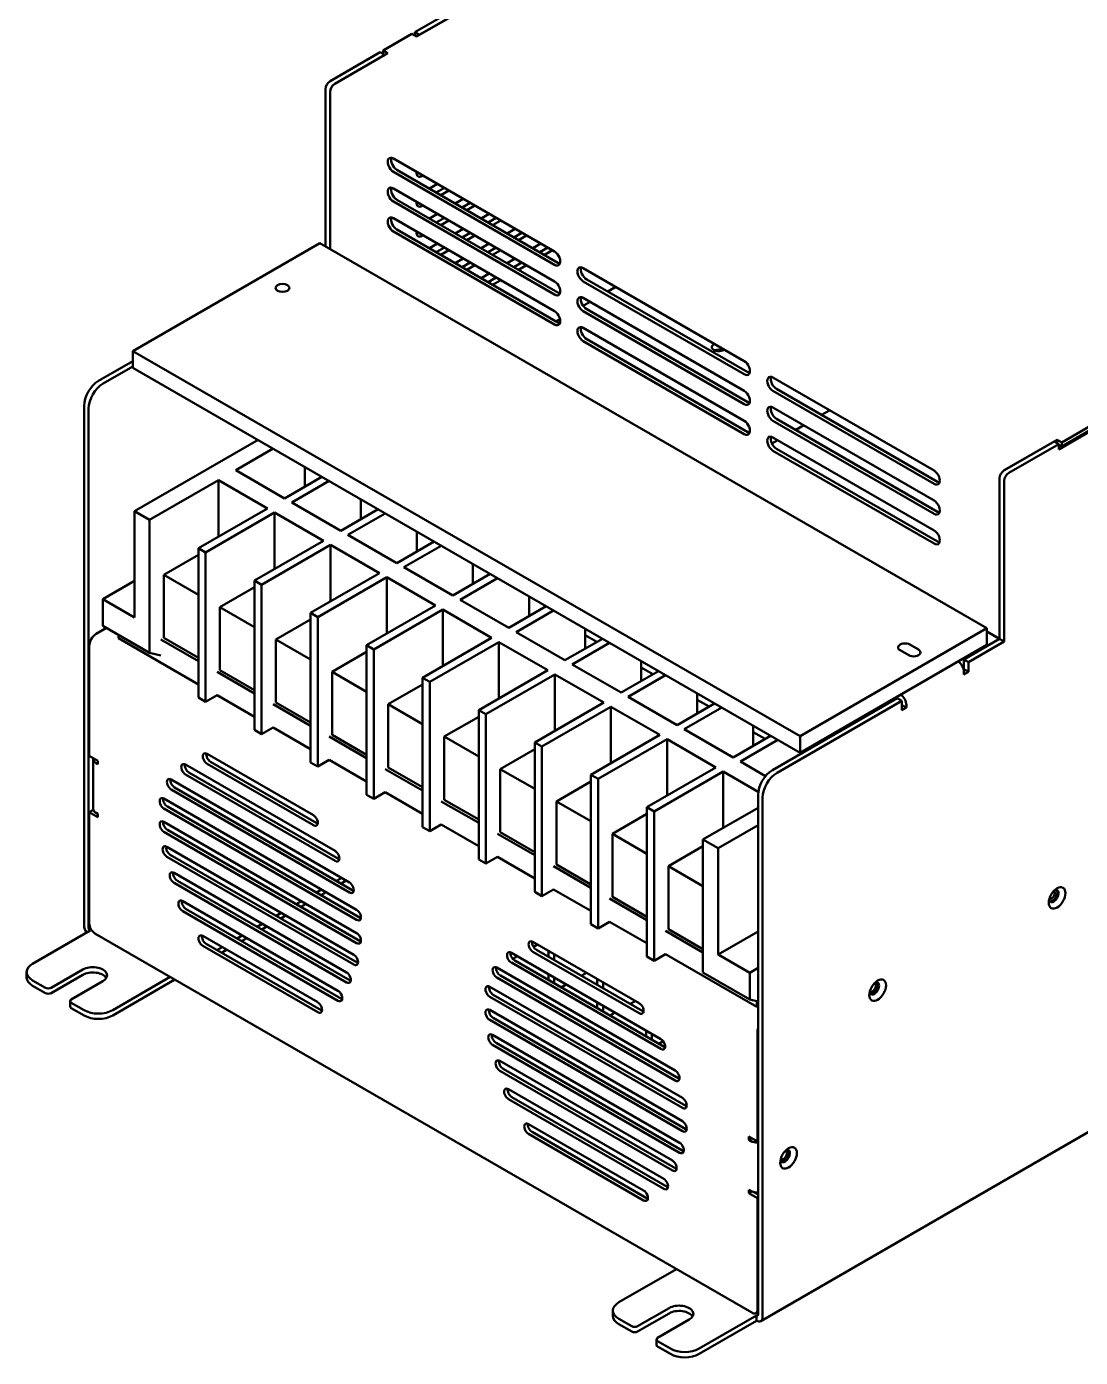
# Model space of a CAD drawing. Header units: millimetres. Extents: x 2121 to 4904, y 892 to 1933.
# Drawn here: x 2919.1 to 3113.5, y 1493.1 to 1738.5 of the extents above; entities that cross this region are included whole.
import ezdxf

# ---------------------------------------------------------------- set-up
doc = ezdxf.new("R2010")
doc.units = ezdxf.units.MM
doc.header["$LTSCALE"] = 1.8
doc.layers.add('외형선(ISO)', color=7, linetype='Continuous', lineweight=50)

msp = doc.modelspace()

# ---------------------------------------------------------------- linework, layer by layer
at = {"layer": '외형선(ISO)', "color": 7}
for p, q in [((3111.644, 1807.297), (2990.729, 1737.486)), ((2991.577, 1736.996), (3112.493, 1806.807)), ((2991.047, 1736.69), (3016.927, 1751.632)), ((2984.895, 1734.118), (2990.199, 1737.18)), ((2990.199, 1737.18), (2991.047, 1736.69)), ((2990.729, 1736.874), (2990.729, 1737.486)), ((2990.729, 1737.486), (2991.577, 1736.996)), ((2984.365, 1733.812), (2975.137, 1728.484)), ((2975.986, 1727.995), (2985.213, 1733.322)), ((2976.039, 1728.025), (2985.744, 1733.628)), ((2985.213, 1733.322), (2984.365, 1733.812)), ((2984.895, 1734.118), (2984.895, 1733.506)), ((2985.744, 1733.628), (2984.895, 1734.118)), ((2974.289, 1697.988), (2974.289, 1727.015)), ((2975.137, 1726.525), (2975.137, 1697.498)), ((2975.137, 1697.498), (2975.137, 1726.464)), ((2986.804, 1714.216), (3016.503, 1697.07)), ((3016.503, 1694.62), (2986.804, 1711.767)), ((2987.441, 1712.134), (3017.139, 1694.988)), ((2991.259, 1711.461), (2991.418, 1711.552)), ((2992.267, 1711.062), (2992.108, 1710.971)), ((2986.804, 1708.705), (3016.503, 1691.558)), ((2993.434, 1708.674), (2994.918, 1709.532)), ((2994.706, 1707.939), (2996.191, 1708.797)), ((2997.04, 1708.307), (2995.555, 1707.449)), ((3016.503, 1689.109), (2986.804, 1706.255)), ((2987.441, 1706.623), (3017.139, 1689.476)), ((2991.259, 1705.949), (2991.418, 1706.041)), ((2998.207, 1705.919), (2999.691, 1706.776)), ((2999.479, 1705.184), (3000.964, 1706.041)), ((2992.267, 1705.551), (2992.108, 1705.459)), ((2993.434, 1703.163), (2994.918, 1704.02)), ((3001.813, 1705.551), (3000.328, 1704.694)), ((3002.979, 1703.163), (3004.464, 1704.02)), ((2986.804, 1703.194), (3016.503, 1686.047)), ((2987.441, 1701.111), (3017.139, 1683.965)), ((2994.706, 1702.428), (2996.191, 1703.285)), ((2997.04, 1702.795), (2995.555, 1701.938)), ((2998.207, 1700.407), (2999.691, 1701.265)), ((3004.252, 1702.428), (3005.737, 1703.285)), ((3006.586, 1702.795), (3005.101, 1701.938)), ((3007.752, 1700.407), (3009.237, 1701.265)), ((2938.756, 1678.699), (2973.228, 1698.601)), ((2973.228, 1698.601), (3096.265, 1627.566)), ((3016.503, 1683.598), (2986.804, 1700.744)), ((2991.259, 1700.438), (2991.418, 1700.53)), ((2992.267, 1700.04), (2992.108, 1699.948)), ((2993.434, 1697.652), (2994.918, 1698.509)), ((2999.479, 1699.672), (3000.964, 1700.53)), ((3001.813, 1700.04), (3000.328, 1699.182)), ((3002.979, 1697.652), (3004.464, 1698.509)), ((3009.025, 1699.672), (3010.51, 1700.53)), ((3011.359, 1700.04), (3009.874, 1699.182)), ((3012.525, 1697.652), (3014.01, 1698.509)), ((2994.706, 1696.917), (2996.191, 1697.774)), ((2997.04, 1697.284), (2995.555, 1696.427)), ((3004.252, 1696.917), (3005.737, 1697.774)), ((3006.586, 1697.284), (3005.101, 1696.427)), ((3013.798, 1696.917), (3015.283, 1697.774)), ((3016.132, 1697.284), (3014.647, 1696.427)), ((2998.207, 1694.896), (2999.691, 1695.753)), ((2999.479, 1694.161), (3000.964, 1695.018)), ((3001.813, 1694.528), (3000.328, 1693.671)), ((3007.752, 1694.896), (3009.237, 1695.753)), ((3009.025, 1694.161), (3010.51, 1695.018)), ((3011.359, 1694.528), (3009.874, 1693.671)), ((3021.806, 1694.008), (3051.505, 1676.861)), ((3002.979, 1692.14), (3004.464, 1692.998)), ((3004.252, 1691.405), (3005.737, 1692.263)), ((3006.586, 1691.773), (3005.101, 1690.915)), ((3051.505, 1674.412), (3021.806, 1691.558)), ((3022.443, 1691.926), (3052.141, 1674.779)), ((3026.367, 1689.66), (3027.852, 1690.517)), ((3021.806, 1688.497), (3051.505, 1671.35)), ((3021.806, 1687.027), (3023.079, 1687.762)), ((3022.443, 1686.415), (3052.141, 1669.268)), ((3016.821, 1684.149), (3017.526, 1684.556)), ((3051.505, 1668.901), (3021.806, 1686.047)), ((3021.806, 1682.985), (3051.505, 1665.839)), ((3051.505, 1663.389), (3021.806, 1680.536)), ((3022.443, 1680.903), (3052.141, 1663.757)), ((2932.393, 1673.187), (2938.756, 1676.861)), ((3061.793, 1607.663), (2938.756, 1678.699)), ((2938.756, 1675.637), (2938.756, 1678.699)), ((2938.756, 1675.882), (2933.241, 1672.697)), ((2938.756, 1675.637), (3061.793, 1604.602)), ((3056.808, 1673.8), (3086.506, 1656.653)), ((3057.444, 1671.718), (3087.143, 1654.571)), ((3086.506, 1654.204), (3056.808, 1671.35)), ((2929.741, 1668.594), (2929.741, 1572.758)), ((2930.589, 1668.105), (2930.589, 1572.268)), ((3056.808, 1668.288), (3086.506, 1651.142)), ((3065.771, 1666.91), (3067.255, 1667.768)), ((3086.506, 1648.692), (3056.808, 1665.839)), ((3057.444, 1666.206), (3087.143, 1649.06)), ((3060.998, 1664.155), (3062.483, 1665.012)), ((3115.887, 1664.247), (3109.523, 1660.572)), ((3115.356, 1664.92), (3110.053, 1661.858)), ((3110.053, 1661.124), (3115.356, 1664.185)), ((2961.826, 1662.318), (2939.022, 1649.152)), ((3056.619, 1661.627), (3057.71, 1662.256)), ((3056.808, 1662.777), (3086.506, 1645.63)), ((3099.447, 1656.714), (3108.674, 1662.042)), ((3109.205, 1662.348), (3099.5, 1656.745)), ((3109.523, 1661.552), (3108.674, 1662.042)), ((3110.053, 1661.858), (3109.205, 1662.348)), ((3109.205, 1661.736), (3109.205, 1662.348)), ((3110.053, 1661.858), (3110.053, 1661.124)), ((2957.716, 1656.73), (2964.61, 1660.71)), ((3086.506, 1643.181), (3056.808, 1660.327)), ((3057.444, 1660.695), (3087.143, 1643.548)), ((3100.295, 1656.225), (3109.523, 1661.552)), ((3109.523, 1660.572), (3109.523, 1661.552)), ((3109.523, 1661.43), (3110.053, 1661.124)), ((2970.444, 1657.342), (2970.444, 1653.668)), ((2941.806, 1647.544), (2954.534, 1654.893)), ((2954.534, 1654.893), (2954.534, 1644.482)), ((2954.534, 1654.893), (2963.549, 1649.687)), ((2966.731, 1651.525), (2957.716, 1656.73)), ((2973.626, 1655.505), (2966.731, 1651.525)), ((2968.057, 1650.759), (2974.952, 1654.74)), ((3098.598, 1625.606), (3098.598, 1655.245)), ((3098.598, 1655.184), (3098.598, 1625.606)), ((3099.447, 1654.755), (3099.447, 1625.116)), ((2963.549, 1649.687), (2950.822, 1642.339)), ((2977.073, 1645.554), (2968.057, 1650.759)), ((2983.967, 1649.534), (2977.073, 1645.554)), ((2980.785, 1651.371), (2980.785, 1647.697)), ((2941.806, 1647.544), (2939.022, 1649.152)), ((2939.022, 1649.152), (2939.022, 1629.556)), ((2941.806, 1623.049), (2941.806, 1647.544)), ((2952.147, 1641.574), (2964.875, 1648.922)), ((2964.875, 1648.922), (2964.875, 1638.512)), ((2964.875, 1648.922), (2973.891, 1643.717)), ((2978.399, 1644.788), (2985.293, 1648.769)), ((2987.414, 1639.583), (2978.399, 1644.788)), ((2991.127, 1645.401), (2991.127, 1641.727)), ((2952.147, 1641.574), (2950.822, 1642.339)), ((2950.822, 1642.339), (2950.822, 1614.782)), ((2973.891, 1643.717), (2961.163, 1636.368)), ((2962.489, 1635.603), (2975.217, 1642.951)), ((2975.217, 1642.951), (2975.217, 1632.541)), ((2975.217, 1642.951), (2984.232, 1637.746)), ((2994.309, 1643.564), (2987.414, 1639.583)), ((2988.74, 1638.818), (2995.634, 1642.798)), ((2950.822, 1641.114), (2944.458, 1637.44)), ((2952.147, 1614.017), (2952.147, 1641.574)), ((2944.458, 1637.44), (2950.822, 1633.766)), ((2944.458, 1637.44), (2944.458, 1625.805)), ((2984.232, 1637.746), (2971.504, 1630.398)), ((2997.756, 1633.613), (2988.74, 1638.818)), ((3004.65, 1637.593), (2997.756, 1633.613)), ((3001.468, 1639.43), (3001.468, 1635.756)), ((2933.188, 1632.924), (2939.022, 1636.292)), ((2961.163, 1635.144), (2954.799, 1631.469)), ((2962.489, 1635.603), (2961.163, 1636.368)), ((2961.163, 1636.368), (2961.163, 1608.812)), ((2962.489, 1608.046), (2962.489, 1635.603)), ((2972.83, 1629.632), (2985.558, 1636.981)), ((2985.558, 1636.981), (2985.558, 1626.57)), ((2985.558, 1636.981), (2994.574, 1631.776)), ((2999.082, 1632.847), (3005.976, 1636.828)), ((2933.188, 1628.025), (2933.188, 1632.924)), ((2939.022, 1629.556), (2933.188, 1632.924)), ((3008.097, 1627.642), (2999.082, 1632.847)), ((3011.809, 1633.46), (3011.809, 1629.785)), ((2954.799, 1631.469), (2961.163, 1627.795)), ((2954.799, 1631.469), (2954.799, 1619.834)), ((2972.83, 1629.632), (2971.504, 1630.398)), ((2971.504, 1630.398), (2971.504, 1602.841)), ((2994.574, 1631.776), (2981.846, 1624.427)), ((2983.172, 1623.662), (2995.9, 1631.01)), ((2995.9, 1631.01), (2995.9, 1620.6)), ((2995.9, 1631.01), (3004.915, 1625.805)), ((3014.991, 1631.622), (3008.097, 1627.642)), ((3009.423, 1626.877), (3016.317, 1630.857)), ((2931.968, 1626.524), (2933.877, 1627.627)), ((2941.806, 1623.049), (2933.188, 1628.025)), ((2971.504, 1629.173), (2965.14, 1625.499)), ((2972.83, 1602.076), (2972.83, 1629.632)), ((3022.151, 1627.489), (3022.151, 1623.815)), ((3096.265, 1627.566), (3061.793, 1607.663)), ((3096.265, 1624.504), (3096.265, 1627.566)), ((2936.105, 1625.728), (2936.105, 1626.341)), ((2936.105, 1625.728), (2950.822, 1617.232)), ((2950.822, 1621.518), (2943.927, 1625.499)), ((2950.822, 1622.131), (2944.458, 1625.805)), ((2965.14, 1625.499), (2971.504, 1621.825)), ((2965.14, 1625.499), (2965.14, 1613.864)), ((3004.915, 1625.805), (2992.187, 1618.456)), ((2993.513, 1617.691), (3006.241, 1625.039)), ((3006.241, 1625.039), (3006.241, 1614.629)), ((3006.241, 1625.039), (3015.257, 1619.834)), ((3018.439, 1621.671), (3009.423, 1626.877)), ((3025.333, 1625.652), (3018.439, 1621.671)), ((3019.764, 1620.906), (3026.659, 1624.886)), ((3022.151, 1626.325), (3024.325, 1625.07)), ((3022.23, 1626.28), (3022.151, 1626.234)), ((3092.022, 1621.809), (3098.598, 1625.606)), ((3099.447, 1625.116), (3092.87, 1621.319)), ((3098.598, 1625.606), (3096.265, 1626.953)), ((3099.447, 1625.116), (3098.598, 1625.606)), ((2930.695, 1604.05), (2930.695, 1624.32)), ((2943.927, 1622.524), (2941.806, 1623.049)), ((2981.846, 1623.202), (2975.482, 1619.528)), ((2983.172, 1623.662), (2981.846, 1624.427)), ((2981.846, 1624.427), (2981.846, 1596.87)), ((2983.172, 1596.105), (2983.172, 1623.662)), ((3061.793, 1604.602), (3096.265, 1624.504)), ((3081.84, 1622.605), (3080.249, 1623.524)), ((3082.052, 1624.565), (3083.643, 1623.646)), ((3028.78, 1615.701), (3019.764, 1620.906)), ((3032.492, 1621.518), (3032.492, 1617.844)), ((3032.492, 1620.355), (3034.667, 1619.099)), ((3091.961, 1619.998), (3092.022, 1620.033)), ((3092.022, 1620.033), (3092.022, 1621.809)), ((3092.022, 1621.809), (3092.87, 1621.319)), ((3092.022, 1620.033), (3092.87, 1619.543)), ((3092.87, 1621.319), (3092.87, 1619.543)), ((2961.163, 1615.548), (2954.269, 1619.528)), ((2961.163, 1616.16), (2954.799, 1619.834)), ((2975.482, 1619.528), (2981.846, 1615.854)), ((2975.482, 1619.528), (2975.482, 1607.893)), ((2993.513, 1617.691), (2992.187, 1618.456)), ((2992.187, 1618.456), (2992.187, 1590.9)), ((2993.513, 1590.134), (2993.513, 1617.691)), ((3015.257, 1619.834), (3002.529, 1612.486)), ((3003.855, 1611.72), (3016.582, 1619.069)), ((3016.582, 1619.069), (3016.582, 1608.659)), ((3016.582, 1619.069), (3025.598, 1613.864)), ((3035.674, 1619.681), (3028.78, 1615.701)), ((3030.106, 1614.935), (3037, 1618.916)), ((3092.87, 1619.543), (3092.022, 1619.054)), ((3092.022, 1619.054), (3092.022, 1619.543)), ((2954.269, 1615.242), (2952.147, 1614.017)), ((2954.269, 1615.242), (2961.163, 1611.261)), ((2992.187, 1617.232), (2985.823, 1613.557)), ((3042.834, 1615.548), (3042.834, 1611.873)), ((2950.822, 1614.782), (2952.147, 1614.017)), ((2971.504, 1609.577), (2964.61, 1613.557)), ((2971.504, 1610.189), (2965.14, 1613.864)), ((2985.823, 1613.557), (2992.187, 1609.883)), ((2985.823, 1613.557), (2985.823, 1601.922)), ((3025.598, 1613.864), (3012.87, 1606.515)), ((3014.196, 1605.75), (3026.924, 1613.098)), ((3026.924, 1613.098), (3026.924, 1602.688)), ((3026.924, 1613.098), (3035.939, 1607.893)), ((3039.121, 1609.73), (3030.106, 1614.935)), ((3046.016, 1613.711), (3039.121, 1609.73)), ((3040.447, 1608.965), (3047.342, 1612.945)), ((3042.834, 1614.384), (3045.008, 1613.129)), ((3056.702, 1601.417), (3079.718, 1614.706)), ((3080.567, 1614.216), (3057.55, 1600.927)), ((3079.506, 1614.828), (3079.718, 1614.706)), ((3080.567, 1614.216), (3079.718, 1614.706)), ((3080.567, 1612.44), (3080.567, 1614.216)), ((3080.567, 1613.42), (3081.415, 1612.93)), ((3081.415, 1612.93), (3080.567, 1612.44)), ((3081.415, 1613.42), (3081.415, 1612.93)), ((3002.529, 1611.261), (2996.165, 1607.587)), ((3003.855, 1611.72), (3002.529, 1612.486)), ((3002.529, 1612.486), (3002.529, 1584.929)), ((3003.855, 1584.164), (3003.855, 1611.72)), ((3074.574, 1611.981), (3074.786, 1611.858)), ((3075.688, 1612.379), (3075.476, 1612.501)), ((2961.163, 1608.812), (2962.489, 1608.046)), ((2962.489, 1608.046), (2964.61, 1609.271)), ((2964.61, 1609.271), (2971.504, 1605.29)), ((2981.846, 1604.219), (2975.482, 1607.893)), ((3035.939, 1607.893), (3023.212, 1600.545)), ((3049.463, 1603.76), (3040.447, 1608.965)), ((3056.357, 1607.74), (3049.463, 1603.76)), ((3053.175, 1609.577), (3053.175, 1605.903)), ((3053.175, 1608.414), (3055.35, 1607.158)), ((3061.793, 1604.602), (3061.793, 1607.663)), ((2981.846, 1603.606), (2974.952, 1607.587)), ((2996.165, 1607.587), (3002.529, 1603.913)), ((2996.165, 1607.587), (2996.165, 1595.952)), ((3012.87, 1605.29), (3006.506, 1601.616)), ((3014.196, 1605.75), (3012.87, 1606.515)), ((3012.87, 1606.515), (3012.87, 1578.958)), ((3014.196, 1578.193), (3014.196, 1605.75)), ((3024.537, 1599.779), (3037.265, 1607.128)), ((3037.265, 1607.128), (3037.265, 1596.717)), ((3037.265, 1607.128), (3046.281, 1601.922)), ((3050.789, 1602.994), (3057.683, 1606.974)), ((3054.573, 1499.777), (3240.612, 1607.187)), ((3063.517, 1605.597), (3063.517, 1605.352)), ((2930.695, 1604.05), (2932.286, 1603.132)), ((2931.441, 1603.438), (2931.441, 1594.252)), ((2932.286, 1603.132), (2932.286, 1602.519)), ((2952.439, 1604.418), (2972.061, 1593.089)), ((2953.075, 1602.948), (2972.698, 1591.619)), ((2971.504, 1602.841), (2972.83, 1602.076)), ((2972.83, 1602.076), (2974.952, 1603.3)), ((2974.952, 1603.3), (2981.846, 1599.32)), ((3055.434, 1600.312), (3050.789, 1602.994)), ((2932.286, 1602.519), (2931.968, 1602.703)), ((2948.462, 1602.428), (2976.039, 1586.506)), ((2976.039, 1584.669), (2948.462, 1600.591)), ((2949.098, 1600.958), (2976.675, 1585.036)), ((2972.061, 1591.252), (2952.439, 1602.581)), ((2992.187, 1597.636), (2985.293, 1601.616)), ((2992.187, 1598.248), (2985.823, 1601.922)), ((3006.506, 1601.616), (3012.87, 1597.942)), ((3006.506, 1601.616), (3006.506, 1589.981)), ((3024.537, 1599.779), (3023.212, 1600.545)), ((3023.212, 1600.545), (3023.212, 1572.988)), ((3046.281, 1601.922), (3033.553, 1594.574)), ((3034.879, 1593.808), (3047.607, 1601.157)), ((3047.607, 1601.157), (3054.095, 1597.411)), ((3047.607, 1601.157), (3047.607, 1590.747)), ((2945.81, 1599.672), (2978.69, 1580.688)), ((2978.69, 1578.851), (2945.81, 1597.835)), ((2946.446, 1598.202), (2979.327, 1579.219)), ((3023.212, 1599.32), (3016.848, 1595.646)), ((3024.537, 1572.222), (3024.537, 1599.779)), ((2944.484, 1596.151), (2980.016, 1575.636)), ((2981.846, 1596.87), (2983.172, 1596.105)), ((2985.293, 1597.33), (2983.172, 1596.105)), ((2985.293, 1597.33), (2992.187, 1593.349)), ((3002.529, 1591.665), (2995.634, 1595.646)), ((3002.529, 1592.278), (2996.165, 1595.952)), ((3016.848, 1595.646), (3023.212, 1591.971)), ((3016.848, 1595.646), (3016.848, 1584.011)), ((3054.05, 1500.988), (3054.05, 1596.824)), ((3054.899, 1500.498), (3054.899, 1596.335)), ((2930.695, 1593.64), (2931.332, 1594.008)), ((2930.695, 1573.126), (2930.695, 1593.64)), ((2932.286, 1592.722), (2930.695, 1593.64)), ((2931.332, 1594.008), (2931.566, 1593.873)), ((2931.968, 1593.518), (2932.286, 1593.334)), ((2932.286, 1593.334), (2932.286, 1592.722)), ((2980.016, 1573.799), (2944.484, 1594.314)), ((2945.12, 1594.681), (2980.653, 1574.167)), ((3033.553, 1593.349), (3027.189, 1589.675)), ((3034.879, 1593.808), (3033.553, 1594.574)), ((3033.553, 1594.574), (3033.553, 1567.017)), ((3034.879, 1566.252), (3034.879, 1593.808)), ((3054.05, 1594.467), (3043.894, 1588.603)), ((2944.484, 1591.864), (2980.016, 1571.35)), ((2992.187, 1590.9), (2993.513, 1590.134)), ((2993.513, 1590.134), (2995.634, 1591.359)), ((2995.634, 1591.359), (3002.529, 1587.379)), ((3046.679, 1586.996), (3054.05, 1591.252)), ((2980.016, 1569.513), (2944.484, 1590.027)), ((2945.12, 1590.395), (2980.653, 1569.88)), ((3012.87, 1585.695), (3005.976, 1589.675)), ((3012.87, 1586.307), (3006.506, 1589.981)), ((3027.189, 1589.675), (3033.553, 1586.001)), ((3027.189, 1589.675), (3027.189, 1578.04)), ((3046.679, 1586.996), (3043.894, 1588.603)), ((3043.894, 1588.603), (3043.894, 1564.108)), ((2945.014, 1587.271), (2979.486, 1567.369)), ((2945.651, 1585.802), (2980.122, 1565.9)), ((3043.894, 1587.379), (3037.53, 1583.704)), ((3046.679, 1567.4), (3046.679, 1586.996)), ((2979.486, 1565.532), (2945.014, 1585.434)), ((3002.529, 1584.929), (3003.855, 1584.164)), ((3005.976, 1585.388), (3003.855, 1584.164)), ((3005.976, 1585.388), (3012.87, 1581.408)), ((3023.212, 1579.724), (3016.317, 1583.704)), ((3023.212, 1580.336), (3016.848, 1584.011)), ((3037.53, 1583.704), (3043.894, 1580.03)), ((3037.53, 1583.704), (3037.53, 1572.069)), ((2946.34, 1582.464), (2978.16, 1564.093)), ((2946.977, 1580.995), (2978.796, 1562.623)), ((2977.258, 1581.515), (2976.304, 1580.964)), ((2977.152, 1580.474), (2978.107, 1581.025)), ((2978.16, 1562.256), (2946.34, 1580.627)), ((2973.546, 1579.372), (2972.592, 1578.821)), ((2973.44, 1578.331), (2974.395, 1578.882)), ((3012.87, 1578.958), (3014.196, 1578.193)), ((3014.196, 1578.193), (3016.317, 1579.418)), ((3016.317, 1579.418), (3023.212, 1575.437)), ((2947.931, 1577.259), (2976.569, 1560.725)), ((2948.568, 1575.789), (2977.205, 1559.255)), ((2969.834, 1577.228), (2968.879, 1576.677)), ((2969.728, 1576.187), (2970.682, 1576.739)), ((3033.553, 1573.753), (3026.659, 1577.734)), ((3033.553, 1574.366), (3027.189, 1578.04)), ((2976.569, 1558.888), (2947.931, 1575.422)), ((2966.122, 1575.085), (2965.167, 1574.534)), ((2966.015, 1574.044), (2966.97, 1574.595)), ((3026.659, 1573.447), (3024.537, 1572.222)), ((3026.659, 1573.447), (3033.553, 1569.467)), ((2920.248, 1565.685), (2930.855, 1571.809)), ((3052.884, 1501.356), (2931.756, 1571.288)), ((2958.909, 1570.921), (2957.954, 1570.37)), ((2962.621, 1573.064), (2961.667, 1572.513)), ((2962.515, 1572.023), (2963.47, 1572.574)), ((3023.212, 1572.988), (3024.537, 1572.222)), ((3043.894, 1567.783), (3037, 1571.763)), ((3043.894, 1568.395), (3037.53, 1572.069)), ((3054.05, 1571.656), (3046.679, 1567.4)), ((2951.644, 1570.829), (2972.857, 1558.582)), ((2972.857, 1556.745), (2951.644, 1568.992)), ((2952.28, 1569.36), (2973.493, 1557.112)), ((2955.197, 1568.778), (2954.242, 1568.227)), ((2958.803, 1569.88), (2959.758, 1570.431)), ((3012.525, 1569.727), (3032.148, 1558.398)), ((3012.626, 1568.805), (3013.374, 1569.237)), ((2955.091, 1567.737), (2956.045, 1568.288)), ((3008.548, 1567.737), (3036.125, 1551.815)), ((3008.804, 1566.599), (3009.662, 1567.094)), ((3009.184, 1566.267), (3036.761, 1550.345)), ((3032.148, 1556.561), (3012.525, 1567.89)), ((3013.162, 1568.257), (3032.784, 1556.928)), ((3015.389, 1568.074), (3015.389, 1566.971)), ((3016.45, 1567.461), (3016.45, 1566.359)), ((3033.553, 1567.017), (3034.879, 1566.252)), ((3034.879, 1566.252), (3037, 1567.476)), ((3037, 1567.476), (3053.838, 1557.755)), ((3052.512, 1564.032), (3046.679, 1567.4)), ((2919.15, 1563.175), (2919.15, 1564.154)), ((2923.669, 1561.261), (2929.502, 1564.629)), ((2929.502, 1563.649), (2923.669, 1560.281)), ((3005.896, 1564.981), (3038.777, 1545.998)), ((3006.533, 1563.511), (3039.413, 1544.528)), ((3036.125, 1549.978), (3008.548, 1565.9)), ((3015.389, 1563.787), (3015.389, 1562.685)), ((3021.435, 1563.481), (3022.39, 1564.032)), ((3052.512, 1559.133), (3043.894, 1564.108)), ((3054.05, 1564.92), (3052.512, 1564.032)), ((3052.512, 1559.133), (3052.512, 1564.032)), ((2922.608, 1561.261), (2920.248, 1562.623)), ((2920.248, 1561.644), (2922.608, 1560.281)), ((2933.215, 1562.486), (2927.381, 1559.118)), ((2945.651, 1563.266), (2935.044, 1557.143)), ((2935.044, 1556.163), (2946.499, 1562.777)), ((3004.57, 1561.46), (3040.103, 1540.945)), ((3038.777, 1544.16), (3005.896, 1563.144)), ((3016.45, 1563.175), (3016.45, 1562.072)), ((3017.723, 1561.337), (3018.677, 1561.889)), ((3024.405, 1562.868), (3024.405, 1561.766)), ((3025.465, 1562.256), (3025.465, 1561.154)), ((2927.161, 1558.811), (2927.161, 1557.832)), ((3040.103, 1539.108), (3004.57, 1559.623)), ((3005.207, 1559.99), (3040.739, 1539.476)), ((3024.405, 1558.582), (3024.405, 1557.479)), ((3030.451, 1558.276), (3031.405, 1558.827)), ((3054.05, 1558.752), (3052.512, 1559.133)), ((3053.838, 1557.755), (3053.838, 1558.805)), ((2929.741, 1557.143), (2927.381, 1558.505)), ((2927.381, 1557.525), (2929.741, 1556.163)), ((3004.57, 1557.173), (3040.103, 1536.659)), ((3025.465, 1557.969), (3025.465, 1556.867)), ((3026.738, 1556.132), (3027.693, 1556.683)), ((3053.838, 1557.755), (3054.05, 1557.878)), ((3040.103, 1534.822), (3004.57, 1555.336)), ((3005.207, 1555.704), (3040.739, 1535.189)), ((3005.101, 1552.581), (3039.572, 1532.678)), ((3033.42, 1553.377), (3033.42, 1552.274)), ((3034.481, 1552.764), (3034.481, 1551.662)), ((3035.754, 1550.927), (3036.571, 1551.399)), ((3053.944, 1553.162), (3053.944, 1532.893)), ((3039.572, 1530.841), (3005.101, 1550.743)), ((3005.737, 1551.111), (3040.209, 1531.209)), ((3006.427, 1547.773), (3038.246, 1529.402)), ((3007.063, 1546.304), (3038.883, 1527.933)), ((3038.246, 1527.565), (3006.427, 1545.936)), ((3008.018, 1542.568), (3036.655, 1526.034)), ((3036.655, 1524.197), (3008.018, 1540.731)), ((3008.654, 1541.099), (3037.292, 1524.564)), ((3011.73, 1536.138), (3032.943, 1523.891)), ((3032.943, 1522.054), (3011.73, 1534.301)), ((3012.366, 1534.669), (3033.58, 1522.421)), ((3052.353, 1533.199), (3052.353, 1533.811)), ((3052.353, 1533.811), (3053.944, 1532.893)), ((3052.884, 1533.505), (3052.353, 1533.199)), ((3052.671, 1533.015), (3052.353, 1533.199)), ((3053.944, 1532.893), (3054.05, 1532.954)), ((3052.353, 1523.401), (3052.353, 1524.013)), ((3052.353, 1524.013), (3052.671, 1523.83)), ((3052.901, 1523.717), (3052.353, 1523.401)), ((3053.944, 1522.482), (3052.353, 1523.401)), ((3053.286, 1523.597), (3054.05, 1523.156)), ((3054.05, 1522.544), (3053.944, 1522.482)), ((3053.944, 1522.482), (3053.944, 1501.968)), ((3028.382, 1503.254), (3038.989, 1509.378)), ((3031.803, 1498.83), (3037.637, 1502.198)), ((3027.284, 1500.743), (3027.284, 1501.723)), ((3030.742, 1498.83), (3028.382, 1500.192)), ((3037.637, 1501.218), (3031.803, 1497.85)), ((3041.349, 1500.054), (3035.515, 1496.686)), ((3053.785, 1500.835), (3043.178, 1494.711)), ((3043.178, 1493.732), (3053.785, 1499.855)), ((3054.05, 1501.522), (3053.634, 1501.281)), ((3053.785, 1499.855), (3053.785, 1500.835)), ((3028.382, 1499.212), (3030.742, 1497.85)), ((3035.296, 1496.38), (3035.296, 1495.4)), ((3037.875, 1494.711), (3035.515, 1496.074)), ((3035.515, 1495.094), (3037.875, 1493.732))]:
    msp.add_line(p, q, dxfattribs=at)
for centre, major_axis, start_param, end_param in [((2975.137, 1727.505), (-0.6, -1.039), 3.9269908, 5.4977871), ((2976.039, 1726.984), (0.638, 1.104), 0.7853982, 2.3561945), ((2975.986, 1727.015), (0.6, 1.039), 0.7853982, 2.3561945), ((2986.804, 1712.991), (-0.75, 1.299), 5.4977871, 8.6393798), ((2987.441, 1713.359), (0.75, -1.299), 3.5797417, 5.4977871), ((2992.108, 1712.195), (-0.75, -1.299), 5.3571917, 7.0685835), ((2991.259, 1712.685), (0.75, 1.299), 3.7428569, 3.9269908), ((2986.804, 1707.48), (-0.75, 1.299), 5.4977871, 8.6393798), ((2987.441, 1707.848), (0.75, -1.299), 3.5797417, 5.4977871), ((2992.108, 1706.684), (-0.75, -1.299), 5.3571917, 7.0685835), ((2991.259, 1707.174), (0.75, 1.299), 3.7428569, 3.9269908), ((2986.804, 1701.969), (-0.75, 1.299), 5.4977871, 8.6393798), ((2987.441, 1702.336), (0.75, -1.299), 3.5797417, 5.4977871), ((2992.108, 1701.173), (-0.75, -1.299), 5.3571917, 7.0685835), ((2991.259, 1701.663), (0.75, 1.299), 3.7428569, 3.9269908), ((3016.503, 1695.845), (0.75, -1.299), 5.4977871, 8.6393798), ((3017.139, 1696.212), (0.75, -1.299), 5.4977871, 5.8450363), ((3021.806, 1692.783), (-0.75, 1.299), 5.4977871, 8.6393798), ((3022.443, 1693.151), (0.75, -1.299), 3.5797417, 5.4977871), ((3016.503, 1690.334), (0.75, -1.299), 5.4977871, 8.6393798), ((3017.139, 1690.701), (0.75, -1.299), 5.4977871, 5.8450363), ((3021.806, 1687.272), (-0.75, 1.299), 5.4977871, 8.6393798), ((3022.443, 1687.639), (0.75, -1.299), 3.5797417, 5.4977871), ((3016.503, 1684.822), (0.75, -1.299), 5.4977871, 8.6393798), ((3017.139, 1685.19), (0.75, -1.299), 5.4977871, 5.8450363), ((3021.806, 1681.76), (-0.75, 1.299), 5.4977871, 8.6393798), ((3022.443, 1682.128), (0.75, -1.299), 3.5797417, 5.4977871), ((3046.838, 1679.433), (-1.313, 0), 5.3832512, 8.7539158), ((3046.838, 1678.209), (-1.313, 0), 4.0825494, 5.3422285), ((3051.505, 1675.637), (0.75, -1.299), 5.4977871, 8.6393798), ((3052.141, 1676.004), (0.75, -1.299), 5.4977871, 5.8450363), ((3056.808, 1672.575), (-0.75, 1.299), 5.4977871, 8.6393798), ((3057.444, 1672.942), (0.75, -1.299), 3.5797417, 5.4977871), ((2932.393, 1670.125), (-1.875, -3.248), 3.9269908, 5.4977871), ((2933.241, 1669.635), (1.875, 3.248), 0.7853982, 2.3561945), ((3051.505, 1670.125), (0.75, -1.299), 5.4977871, 8.6393798), ((3052.141, 1670.493), (0.75, -1.299), 5.4977871, 5.8450363), ((3056.808, 1667.064), (-0.75, 1.299), 5.4977871, 8.6393798), ((3057.444, 1667.431), (0.75, -1.299), 3.5797417, 5.4977871), ((3051.505, 1664.614), (0.75, -1.299), 5.4977871, 8.6393798), ((3052.141, 1664.981), (0.75, -1.299), 5.4977871, 5.8450363), ((3056.808, 1661.552), (-0.75, 1.299), 5.4977871, 8.6393798), ((3057.444, 1661.92), (0.75, -1.299), 3.5797417, 5.4977871), ((3086.506, 1655.428), (0.75, -1.299), 5.4977871, 8.6393798), ((3087.143, 1655.796), (0.75, -1.299), 5.4977871, 5.8450363), ((3099.447, 1655.735), (-0.6, -1.039), 3.9269908, 5.4977871), ((3100.295, 1655.245), (0.6, 1.039), 0.7853982, 2.3561945), ((3086.506, 1649.917), (0.75, -1.299), 5.4977871, 8.6393798), ((3087.143, 1650.285), (0.75, -1.299), 5.4977871, 5.8450363), ((3086.506, 1644.406), (0.75, -1.299), 5.4977871, 8.6393798), ((3087.143, 1644.773), (0.75, -1.299), 5.4977871, 5.8450363), ((2931.968, 1625.055), (0.9, 1.559), 0.7853982, 2.3561945), ((3081.15, 1624.044), (-1.275, 0), 3.9269908, 7.0685835), ((3082.741, 1623.126), (1.275, 0), 3.9269908, 7.0685835), ((3090.908, 1620.186), (0.787, -1.364), 0.7853982, 2.309642), ((3080.302, 1614.063), (-0.788, 1.364), 3.9269908, 5.4512347), ((2933.241, 1603.438), (-1.8, 0), 6.1206137, 7.0685835), ((2952.439, 1603.499), (-0.562, 0.974), 5.4977871, 8.6393798), ((2953.075, 1603.867), (0.563, -0.974), 3.7428569, 5.4977871), ((2948.462, 1601.509), (-0.562, 0.974), 5.4977871, 8.6393798), ((2949.098, 1601.876), (0.563, -0.974), 3.7428569, 5.4977871), ((3056.702, 1598.355), (-1.875, -3.248), 3.9269908, 5.4977871), ((3057.55, 1597.865), (1.875, 3.248), 0.7853982, 2.3561945), ((2945.81, 1598.753), (-0.562, 0.974), 5.4977871, 8.6393798), ((2946.446, 1599.121), (0.563, -0.974), 3.7428569, 5.4977871), ((2944.484, 1595.232), (-0.562, 0.974), 5.4977871, 8.6393798), ((2945.12, 1595.6), (0.563, -0.974), 3.7428569, 5.4977871), ((2933.241, 1594.252), (-1.8, 0), 0, 0.7853982), ((2972.061, 1592.17), (0.562, -0.974), 5.4977871, 8.6393798), ((2944.484, 1590.946), (-0.562, 0.974), 5.4977871, 8.6393798), ((2945.12, 1591.313), (0.563, -0.974), 3.7428569, 5.4977871), ((2972.698, 1592.538), (0.562, -0.974), 5.4977871, 5.6819211), ((2945.014, 1586.353), (-0.562, 0.974), 5.4977871, 8.6393798), ((2945.651, 1586.72), (0.563, -0.974), 3.7428569, 5.4977871), ((2976.039, 1585.587), (0.562, -0.974), 5.4977871, 8.6393798), ((2976.675, 1585.955), (0.562, -0.974), 5.4977871, 5.6819211), ((2946.34, 1581.546), (-0.562, 0.974), 5.4977871, 8.6393798), ((2946.977, 1581.913), (0.563, -0.974), 3.7428569, 5.4977871), ((2978.69, 1579.77), (0.562, -0.974), 5.4977871, 8.6393798), ((2979.327, 1580.137), (0.563, -0.974), 5.4977871, 5.6819211), ((3108.568, 1578.208), (-0.637, -1.104), 5.807959, 9.9000043), ((3108.144, 1578.453), (-0.461, -0.799), 0.1590674, 2.9825253), ((3108.356, 1578.331), (-0.638, -1.104), 0.1671554, 2.9744373), ((2947.931, 1576.341), (-0.562, 0.974), 5.4977871, 8.6393798), ((2948.568, 1576.708), (0.563, -0.974), 3.7428569, 5.4977871), ((2980.016, 1574.718), (0.562, -0.974), 5.4977871, 8.6393798), ((2980.653, 1575.085), (0.562, -0.974), 5.4977871, 5.6819211), ((2930.855, 1572.115), (0.788, -1.364), 3.9269908, 4.8815534), ((2930.855, 1572.115), (-0.188, 0.325), 0.7853982, 2.3561945), ((2931.756, 1572.513), (-0.75, 1.299), 0.7853982, 2.3561945), ((2951.644, 1569.911), (-0.562, 0.974), 5.4977871, 8.6393798), ((2952.28, 1570.278), (0.563, -0.974), 3.7428569, 5.4977871), ((2980.016, 1570.431), (0.562, -0.974), 5.4977871, 8.6393798), ((2980.653, 1570.799), (0.562, -0.974), 5.4977871, 5.6819211), ((3012.525, 1568.808), (-0.562, 0.974), 5.4977871, 8.6393798), ((3013.162, 1569.176), (0.563, -0.974), 3.7428569, 5.4977871), ((2979.486, 1566.451), (0.562, -0.974), 5.4977871, 8.6393798), ((3008.548, 1566.818), (-0.562, 0.974), 5.4977871, 8.6393798), ((3009.184, 1567.186), (0.563, -0.974), 3.7428569, 5.4977871), ((2922.9, 1564.154), (-3.75, 0), 5.4977871, 7.0685835), ((2931.358, 1563.557), (2.625, 0), 5.4977871, 8.6393798), ((2931.358, 1562.577), (2.625, 0), 0.3291606, 2.3561945), ((2978.16, 1563.175), (0.562, -0.974), 5.4977871, 8.6393798), ((2980.122, 1566.818), (0.563, -0.974), 5.4977871, 5.6819211), ((3005.896, 1564.062), (-0.562, 0.974), 5.4977871, 8.6393798), ((3006.533, 1564.43), (0.563, -0.974), 3.7428569, 5.4977871), ((2922.9, 1563.175), (-3.75, 0), 0, 0.7853982), ((2923.138, 1561.567), (-0.75, 0), 0.7853982, 2.3561945), ((2978.796, 1563.542), (0.563, -0.974), 5.4977871, 5.6819211), ((3004.57, 1560.541), (-0.562, 0.974), 5.4977871, 8.6393798), ((3005.207, 1560.909), (0.563, -0.974), 3.7428569, 5.4977871), ((3075.476, 1561.184), (-0.637, -1.104), 5.807959, 9.9000043), ((3075.157, 1561.368), (0.461, 0.799), 3.0747126, 6.3500653), ((3075.263, 1561.307), (-0.638, -1.104), 0.1671554, 2.9744373), ((2923.138, 1560.587), (0.75, 0), 3.9269908, 5.4977871), ((2927.911, 1558.811), (-0.75, 0), 5.4977871, 7.0685835), ((2972.857, 1557.663), (0.562, -0.974), 5.4977871, 8.6393798), ((2976.569, 1559.807), (0.562, -0.974), 5.4977871, 8.6393798), ((2977.205, 1560.174), (0.562, -0.974), 5.4977871, 5.6819211), ((2927.911, 1557.832), (-0.75, 0), 0, 0.7853982), ((2932.393, 1558.674), (-3.75, 0), 0.7853982, 2.3561945), ((2932.393, 1557.694), (3.75, 0), 3.9269908, 5.4977871), ((2973.493, 1558.031), (0.563, -0.974), 5.4977871, 5.6819211), ((3004.57, 1556.255), (-0.562, 0.974), 5.4977871, 8.6393798), ((3005.207, 1556.622), (0.563, -0.974), 3.7428569, 5.4977871), ((3032.148, 1557.479), (0.562, -0.974), 5.4977871, 8.6393798), ((3032.784, 1557.847), (0.562, -0.974), 5.4977871, 5.6819211), ((3055.217, 1553.897), (-0.9, -1.559), 5.0866493, 5.4977871), ((3005.101, 1551.662), (-0.562, 0.974), 5.4977871, 8.6393798), ((3005.737, 1552.029), (0.563, -0.974), 3.7428569, 5.4977871), ((3036.125, 1550.896), (0.562, -0.974), 5.4977871, 8.6393798), ((3036.761, 1551.264), (0.562, -0.974), 5.4977871, 5.6819211), ((3006.427, 1546.855), (-0.562, 0.974), 5.4977871, 8.6393798), ((3007.063, 1547.222), (0.563, -0.974), 3.7428569, 5.4977871), ((3038.777, 1545.079), (0.562, -0.974), 5.4977871, 8.6393798), ((3039.413, 1545.446), (0.562, -0.974), 5.4977871, 5.6819211), ((3008.018, 1541.65), (-0.562, 0.974), 5.4977871, 8.6393798), ((3008.654, 1542.017), (0.563, -0.974), 3.7428569, 5.4977871), ((3040.103, 1540.027), (0.562, -0.974), 5.4977871, 8.6393798), ((3040.739, 1540.394), (0.562, -0.974), 5.4977871, 5.6819211), ((3040.103, 1535.74), (0.562, -0.974), 5.4977871, 8.6393798), ((3011.73, 1535.22), (-0.562, 0.974), 5.4977871, 8.6393798), ((3012.366, 1535.587), (0.563, -0.974), 3.7428569, 5.4977871), ((3040.739, 1536.108), (0.562, -0.974), 5.4977871, 5.6819211), ((3039.572, 1531.76), (0.562, -0.974), 5.4977871, 8.6393798), ((3053.944, 1533.75), (1.8, 0), 3.9269908, 4.7713487), ((3038.246, 1528.484), (0.562, -0.974), 5.4977871, 8.6393798), ((3040.209, 1532.127), (0.563, -0.974), 5.4977871, 5.6819211), ((3059.035, 1530.26), (-0.638, -1.104), 5.807959, 9.9000043), ((3058.717, 1530.443), (0.461, 0.799), 3.0747126, 6.3500653), ((3058.823, 1530.382), (-0.638, -1.104), 0.1671554, 2.9744373), ((3038.883, 1528.851), (0.562, -0.974), 5.4977871, 5.6819211), ((3036.655, 1525.116), (0.562, -0.974), 5.4977871, 8.6393798), ((3037.292, 1525.483), (0.563, -0.974), 5.4977871, 5.6819211), ((3032.943, 1522.972), (0.562, -0.974), 5.4977871, 8.6393798), ((3033.58, 1523.34), (0.562, -0.974), 5.4977871, 5.6819211), ((3053.944, 1524.564), (-1.8, 0), 0.7853982, 1.629756), ((3031.034, 1501.723), (-3.75, 0), 5.4977871, 7.0685835), ((3039.493, 1501.126), (2.625, 0), 5.4977871, 8.6393798), ((3031.034, 1500.743), (-3.75, 0), 0, 0.7853982), ((3039.493, 1500.146), (2.625, 0), 0.3291606, 2.3561945), ((3052.884, 1502.58), (0.75, -1.299), 5.4977871, 7.0685835), ((3053.785, 1501.141), (0.187, -0.325), 5.4977871, 7.0685835), ((3053.785, 1501.141), (0.787, -1.364), 5.4977871, 7.0685835), ((3031.273, 1499.136), (-0.75, 0), 0.7853982, 2.3561945), ((3031.273, 1498.156), (0.75, 0), 3.9269908, 5.4977871), ((3036.046, 1496.38), (-0.75, 0), 5.4977871, 7.0685835), ((3036.046, 1495.4), (-0.75, 0), 0, 0.7853982), ((3040.527, 1496.242), (-3.75, 0), 0.7853982, 2.3561945), ((3040.527, 1495.262), (3.75, 0), 3.9269908, 5.4977871)]:
    msp.add_ellipse(centre, major_axis=major_axis, ratio=0.5773503, start_param=start_param, end_param=end_param, dxfattribs=at)
for centre, major_axis in [((2966.334, 1690.334), (-1.275, 0)), ((3109.205, 1577.841), (1.088, 1.884)), ((3076.112, 1560.817), (1.088, 1.884)), ((3059.672, 1529.892), (1.088, 1.884))]:
    msp.add_ellipse(centre, major_axis=major_axis, ratio=0.5773503, dxfattribs=at)

doc.saveas('drawing.dxf')
